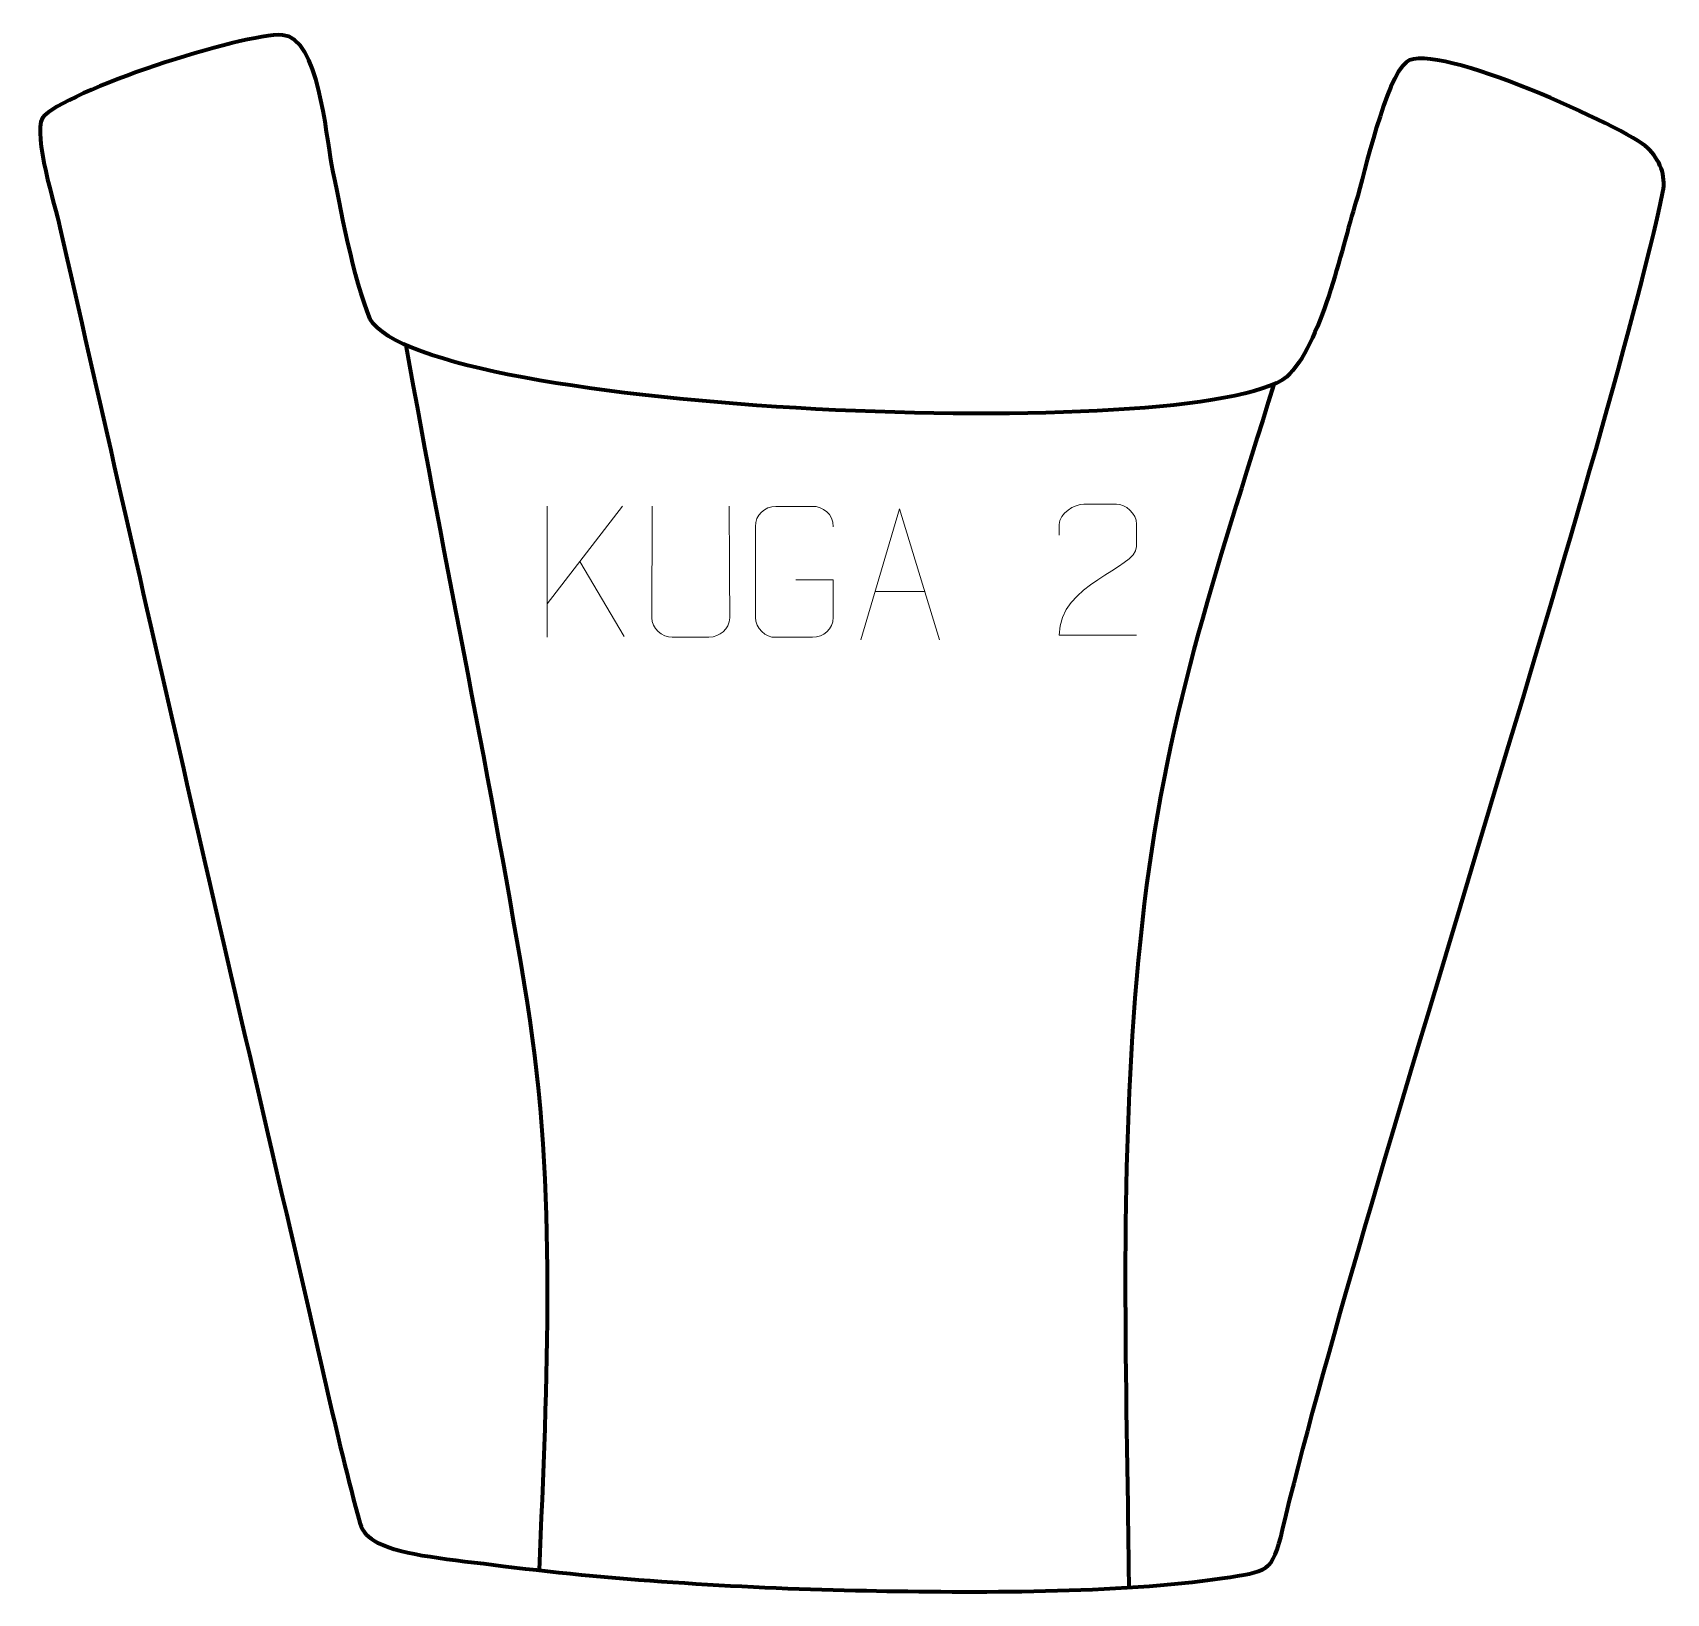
# Model space of a CAD drawing. Header units: millimetres. Extents: x -334 to -23, y 318 to 615.
import ezdxf

# ---------------------------------------------------------------- set-up
doc = ezdxf.new("R2010")
doc.units = ezdxf.units.MM
doc.header["$MEASUREMENT"] = 0
doc.layers.add('layer 2', color=7, linetype='Continuous')
doc.layers.add('layer 3', color=7, linetype='Continuous')

msp = doc.modelspace()

# ---------------------------------------------------------------- linework, layer by layer
at = {"layer": 'layer 2', "color": 142, "lineweight": 158}
for points, knots in [([(-263.2466, 555.4586), (-255.9152, 513.7126), (-246.9242, 471.8949), (-240.1763, 430.1445), (-240.1763, 430.1445), (-234.4304, 394.5934), (-236.4598, 357.9248), (-237.8786, 322.0909)], [0, 0, 0, 0, 0.33333333, 0.33333333, 0.33333333, 0.33333333, 1, 1, 1, 1]), ([(-97.9836, 548.0194), (-109.3387, 510.9883), (-118.8064, 484.3916), (-123.0776, 445.3944), (-123.0776, 445.3944), (-127.2842, 406.9862), (-126.3151, 369.4538), (-125.7575, 330.8916), (-125.7575, 330.8916), (-125.6999, 326.9071), (-125.6453, 322.9225), (-125.5903, 318.9379)], [0, 0, 0, 0, 0.25, 0.25, 0.25, 0.25, 0.5, 0.5, 0.5, 0.5, 1, 1, 1, 1])]:
    msp.add_open_spline(points, degree=3, knots=knots, dxfattribs=at)
at = {"layer": 'layer 2', "color": 250, "lineweight": 9}
for points in [[(-236.3657, 524.8052), (-236.3657, 524.8052), (-236.3657, 499.8516), (-236.3657, 499.8516)], [(-221.9895, 524.8052), (-221.9895, 524.8052), (-236.3657, 506.1655), (-236.3657, 506.1655)], [(-221.6642, 499.9474), (-221.6642, 499.9474), (-230.1347, 514.261), (-230.1347, 514.261)], [(-173.8838, 508.5489), (-173.8838, 508.5489), (-164.3881, 508.5489), (-164.3881, 508.5489)]]:
    msp.add_open_spline(points, degree=3, dxfattribs=at)
for points, knots in [([(-201.6877, 524.8094), (-201.6881, 519.2699), (-201.5923, 509.0681), (-201.5919, 503.5277), (-201.5919, 503.5277), (-201.7317, 501.2882), (-203.4089, 499.862), (-205.5566, 499.8515), (-205.5566, 499.8515), (-207.8885, 499.8519), (-210.2204, 499.8519), (-212.5519, 499.8515), (-212.5519, 499.8515), (-214.4769, 499.75), (-216.449, 501.5665), (-216.4378, 503.511), (-216.4378, 503.511), (-216.4375, 509.0729), (-216.3421, 519.2483), (-216.3425, 524.8094)], [0, 0, 0, 0, 0.16666667, 0.16666667, 0.16666667, 0.16666667, 0.33333333, 0.33333333, 0.33333333, 0.33333333, 0.5, 0.5, 0.5, 0.5, 0.66666667, 0.66666667, 0.66666667, 0.66666667, 1, 1, 1, 1]), ([(-189.0345, 510.7762), (-189.0345, 510.7762), (-181.8664, 510.7762), (-181.8664, 510.7762), (-181.8664, 510.7762), (-181.8664, 510.7762), (-181.8664, 503.6081), (-181.8664, 503.6081), (-181.8664, 503.6081), (-182.0061, 501.2847), (-183.6833, 499.8051), (-185.8311, 499.7943), (-185.8311, 499.7943), (-188.1629, 499.7947), (-190.4949, 499.7947), (-192.8264, 499.7943), (-192.8264, 499.7943), (-194.7513, 499.6889), (-196.7235, 501.5734), (-196.7123, 503.5907), (-196.7123, 503.5907), (-196.7119, 509.3608), (-196.7119, 515.1305), (-196.7123, 520.8998), (-196.7123, 520.8998), (-196.7081, 523.0379), (-194.9613, 524.7571), (-192.809, 524.7437), (-192.809, 524.7437), (-190.4833, 524.7437), (-188.1572, 524.7437), (-185.8311, 524.7437), (-185.8311, 524.7437), (-183.8844, 524.7791), (-181.893, 523.2876), (-181.8664, 520.8499)], [0, 0, 0, 0, 0.1, 0.1, 0.1, 0.1, 0.2, 0.2, 0.2, 0.2, 0.3, 0.3, 0.3, 0.3, 0.4, 0.4, 0.4, 0.4, 0.5, 0.5, 0.5, 0.5, 0.6, 0.6, 0.6, 0.6, 0.7, 0.7, 0.7, 0.7, 0.8, 0.8, 0.8, 0.8, 1, 1, 1, 1]), ([(-176.6064, 499.2995), (-176.6064, 499.2995), (-169.2354, 524.253), (-169.2354, 524.253), (-169.2354, 524.253), (-169.2354, 524.253), (-161.6655, 499.2995), (-161.6655, 499.2995)], [0, 0, 0, 0, 0.33333333, 0.33333333, 0.33333333, 0.33333333, 1, 1, 1, 1]), ([(-124.1087, 500.2028), (-129.0231, 500.2031), (-133.9375, 500.2031), (-138.8516, 500.2028), (-138.8516, 500.2028), (-138.8516, 510.1351), (-124.2006, 512.7763), (-124.1087, 517.0866), (-124.1087, 517.0866), (-124.109, 518.5107), (-124.109, 519.9344), (-124.1087, 521.3577), (-124.1087, 521.3577), (-124.1256, 523.4348), (-126.2484, 525.1596), (-127.9194, 525.1769), (-127.9194, 525.1769), (-129.9926, 525.1765), (-132.0655, 525.1765), (-134.1379, 525.1769), (-134.1379, 525.1769), (-135.96, 525.1934), (-138.7847, 523.4013), (-138.8516, 521.3077), (-138.8516, 521.3077), (-138.8516, 521.3077), (-138.8516, 519.2529), (-138.8516, 519.2529)], [0, 0, 0, 0, 0.125, 0.125, 0.125, 0.125, 0.25, 0.25, 0.25, 0.25, 0.375, 0.375, 0.375, 0.375, 0.5, 0.5, 0.5, 0.5, 0.625, 0.625, 0.625, 0.625, 0.75, 0.75, 0.75, 0.75, 1, 1, 1, 1])]:
    msp.add_open_spline(points, degree=3, knots=knots, dxfattribs=at)
at = {"layer": 'layer 3', "color": 242, "lineweight": 158}
msp.add_open_spline([(-270.0771, 560.4092), (-259.4554, 542.424), (-112.5376, 536.3902), (-95.5262, 549.4082), (-95.5262, 549.4082), (-88.9947, 555.2448), (-85.1402, 573.6973), (-82.3375, 582.7449), (-82.3375, 582.7449), (-80.6783, 588.3124), (-76.7047, 606.2389), (-72.7326, 609.383), (-72.7326, 609.383), (-67.3491, 613.6442), (-30.591, 596.6607), (-26.7983, 593.0237), (-26.7983, 593.0237), (-24.4759, 590.7967), (-23.232, 587.7712), (-23.8937, 584.6365), (-23.8937, 584.6365), (-34.6525, 533.6697), (-82.2316, 389.5028), (-96.3142, 329.7569), (-96.3142, 329.7569), (-98.2206, 321.6691), (-99.1369, 321.8471), (-107.8316, 320.559), (-107.8316, 320.559), (-127.279, 317.6779), (-155.4518, 317.7946), (-175.5334, 318.1899), (-175.5334, 318.1899), (-198.0861, 318.6344), (-222.4105, 320.0758), (-244.721, 322.8842), (-244.721, 322.8842), (-254.8013, 324.153), (-263.8197, 324.8897), (-268.5852, 327.3268), (-268.5852, 327.3268), (-270.3879, 328.2486), (-271.5821, 329.414), (-271.9951, 330.9432), (-271.9951, 330.9432), (-276.6203, 348.0693), (-280.543, 366.6365), (-284.6043, 383.9727), (-284.6043, 383.9727), (-299.744, 448.6035), (-314.4235, 513.1492), (-329.1385, 577.8682), (-329.1385, 577.8682), (-330.0728, 581.9771), (-334.3351, 595.4157), (-332.4782, 598.7336), (-332.4782, 598.7336), (-328.3955, 603.884), (-294.2232, 614.9816), (-286.7519, 614.5298), (-286.7519, 614.5298), (-279.8567, 614.1128), (-278.485, 595.4346), (-277.4131, 590.0847), (-277.4131, 590.0847), (-275.7123, 581.5957), (-273.2616, 568.1361), (-270.0771, 560.4092)], degree=3, knots=[0, 0, 0, 0, 0.05555556, 0.05555556, 0.05555556, 0.05555556, 0.11111111, 0.11111111, 0.11111111, 0.11111111, 0.16666667, 0.16666667, 0.16666667, 0.16666667, 0.22222222, 0.22222222, 0.22222222, 0.22222222, 0.27777778, 0.27777778, 0.27777778, 0.27777778, 0.33333333, 0.33333333, 0.33333333, 0.33333333, 0.38888889, 0.38888889, 0.38888889, 0.38888889, 0.44444444, 0.44444444, 0.44444444, 0.44444444, 0.5, 0.5, 0.5, 0.5, 0.55555556, 0.55555556, 0.55555556, 0.55555556, 0.61111111, 0.61111111, 0.61111111, 0.61111111, 0.66666667, 0.66666667, 0.66666667, 0.66666667, 0.72222222, 0.72222222, 0.72222222, 0.72222222, 0.77777778, 0.77777778, 0.77777778, 0.77777778, 0.83333333, 0.83333333, 0.83333333, 0.83333333, 0.88888889, 0.88888889, 0.88888889, 0.88888889, 1, 1, 1, 1], dxfattribs=at)

doc.saveas('drawing.dxf')
